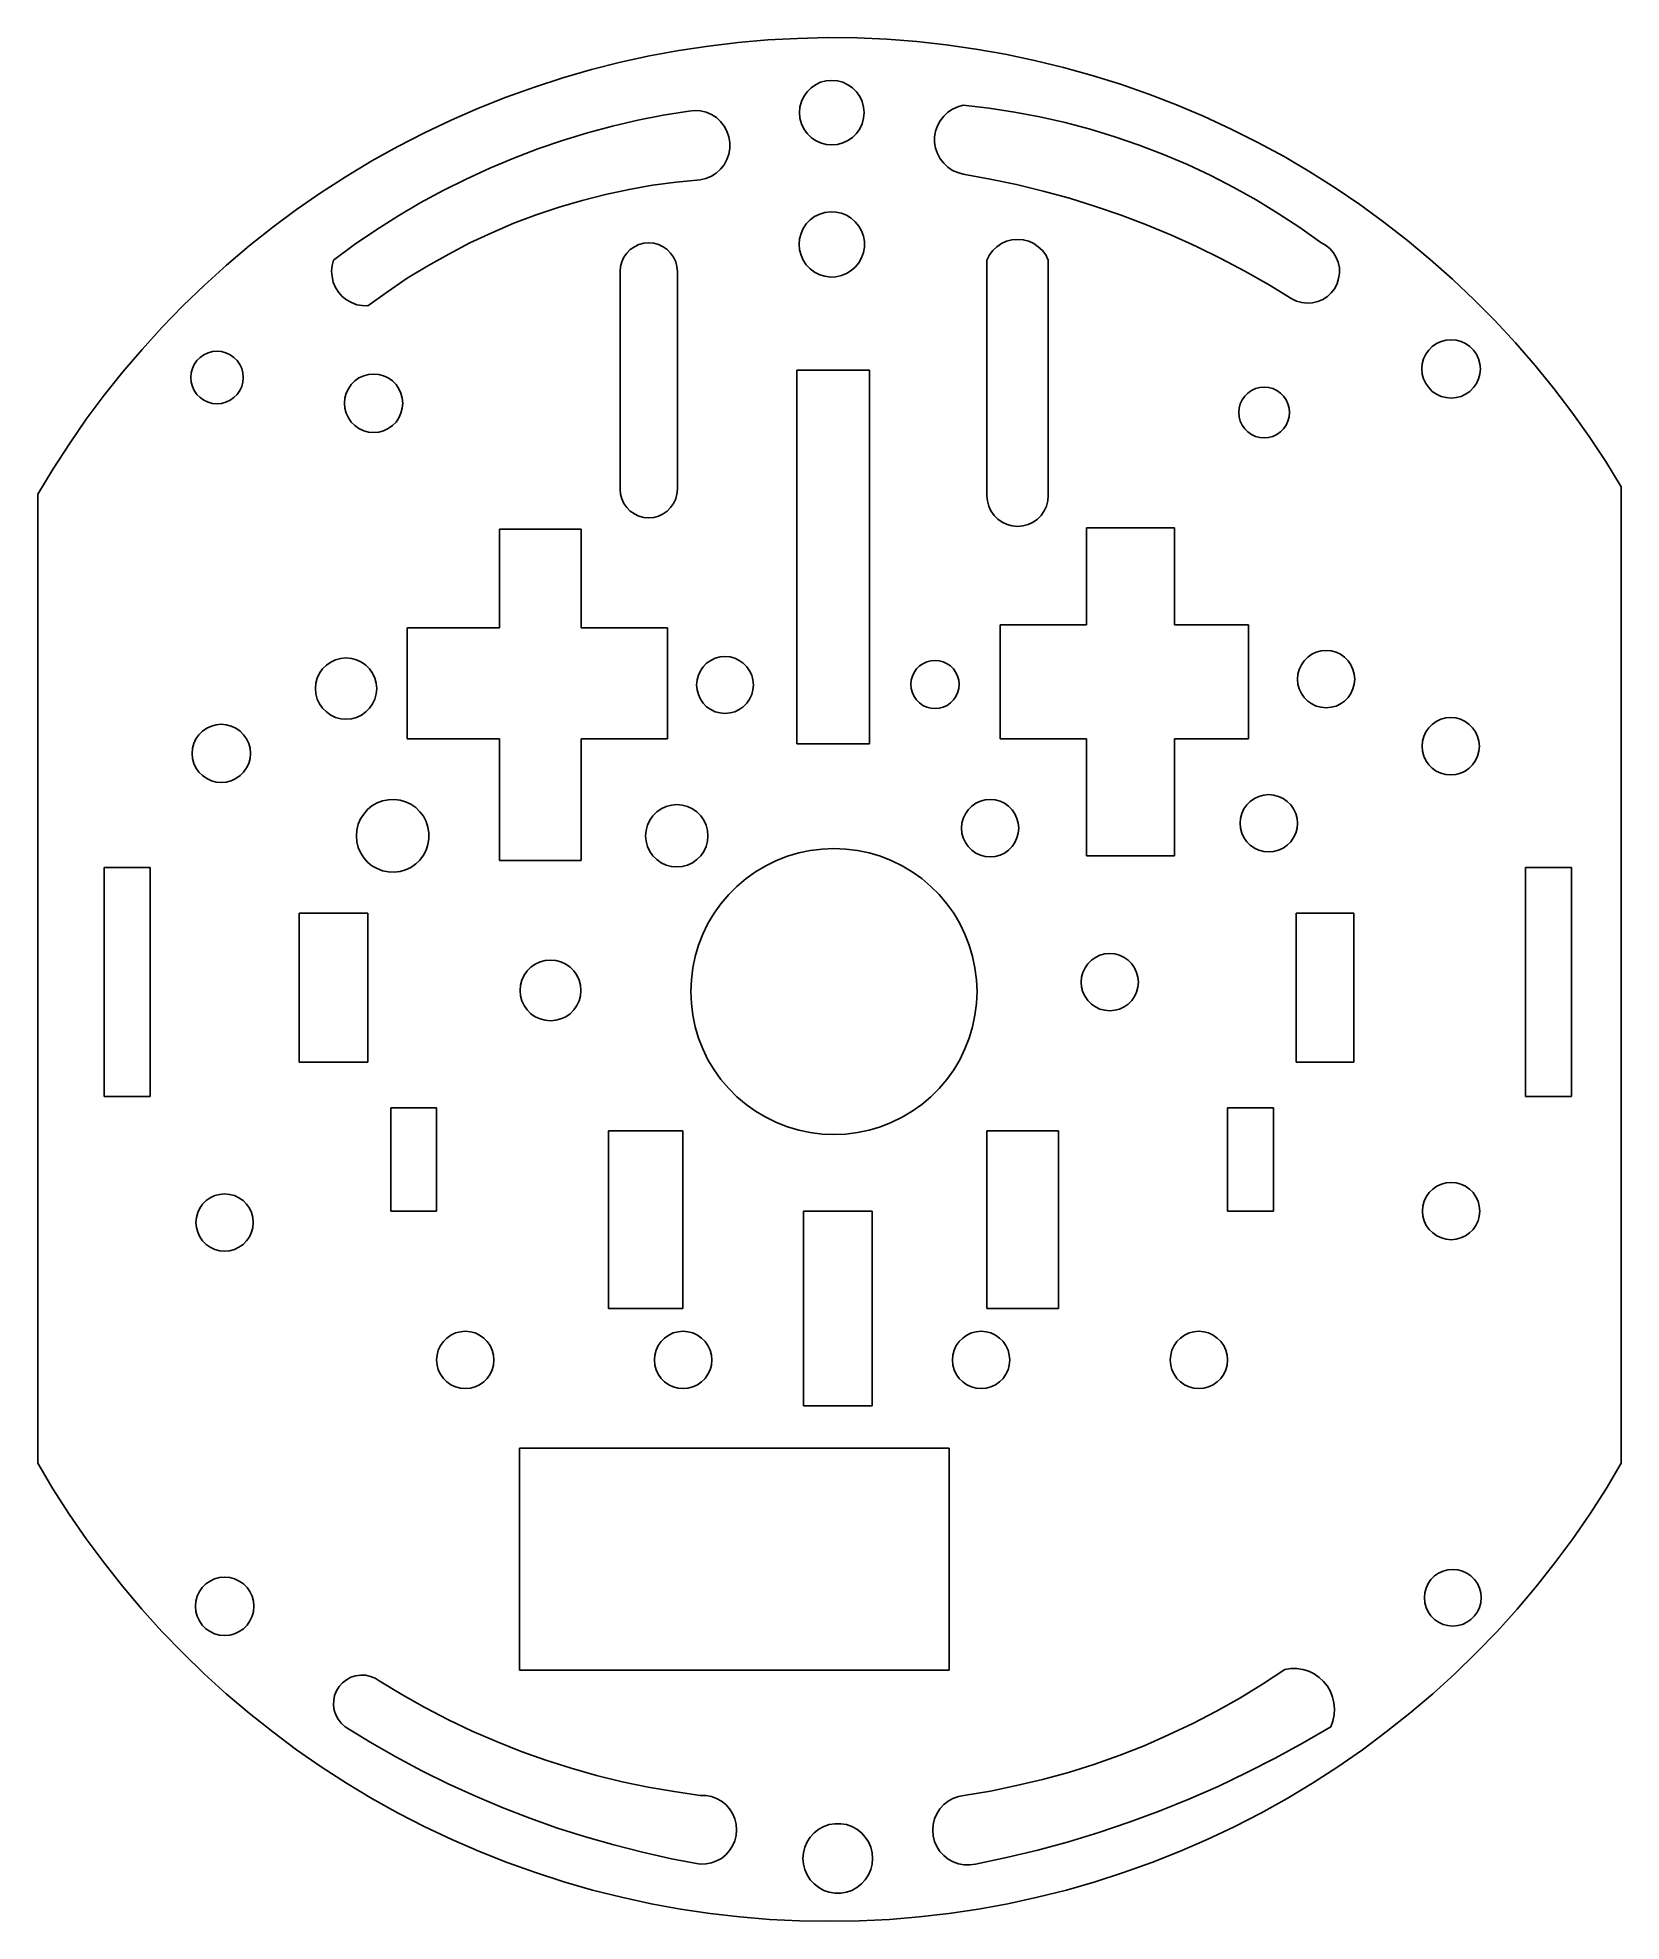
# Model space of a CAD drawing. Extents: x 8 to 92, y 10 to 110.
import ezdxf

# ---------------------------------------------------------------- set-up
doc = ezdxf.new("R2010")
doc.units = 0
doc.layers.add('VISIBLE__ANSI_', color=7, linetype='CONTINUOUS')

msp = doc.modelspace()

# ---------------------------------------------------------------- linework, layer by layer
at = {"layer": 'VISIBLE__ANSI_'}
for p, q in [((56.81, 106.29), (57.1, 106.37)), ((52.13, 92.3), (48.26, 92.3)), ((48.26, 72.46), (48.26, 92.3)), ((52.13, 92.3), (52.13, 72.46)), ((92.02, 34.28), (92.02, 86.11)), ((7.98, 85.72), (7.98, 34.28)), ((32.48, 83.86), (32.48, 78.63)), ((36.82, 83.86), (32.48, 83.86)), ((36.82, 83.86), (36.82, 78.63)), ((63.64, 78.79), (63.64, 83.94)), ((68.3, 83.94), (63.64, 83.94)), ((68.3, 83.94), (68.3, 78.79)), ((32.48, 78.63), (27.58, 78.63)), ((27.58, 78.63), (27.58, 72.74)), ((41.4, 78.63), (36.82, 78.63)), ((41.4, 78.63), (41.4, 72.74)), ((63.64, 78.79), (59.06, 78.79)), ((59.06, 78.79), (59.06, 72.74)), ((72.23, 78.79), (68.3, 78.79)), ((72.23, 78.79), (72.23, 72.74)), ((32.48, 72.74), (27.58, 72.74)), ((32.48, 66.28), (32.48, 72.74)), ((36.82, 72.74), (41.4, 72.74)), ((36.82, 66.28), (36.82, 72.74)), ((52.13, 72.46), (48.26, 72.46)), ((59.06, 72.74), (63.64, 72.74)), ((63.64, 72.74), (63.64, 66.53)), ((72.23, 72.74), (68.3, 72.74)), ((68.3, 72.74), (68.3, 66.53)), ((36.82, 66.28), (32.48, 66.28)), ((68.3, 66.53), (63.64, 66.53)), ((13.95, 65.91), (11.51, 65.91)), ((11.51, 65.91), (11.51, 53.75)), ((13.95, 65.91), (13.95, 53.75)), ((86.94, 53.75), (86.94, 65.91)), ((89.37, 65.91), (86.94, 65.91)), ((89.37, 53.75), (89.37, 65.91)), ((21.85, 63.48), (25.5, 63.48)), ((21.85, 63.48), (21.85, 55.57)), ((25.5, 55.57), (25.5, 63.48)), ((77.82, 63.48), (74.77, 63.48)), ((74.77, 63.48), (74.77, 55.57)), ((77.82, 55.57), (77.82, 63.48)), ((25.5, 55.57), (21.85, 55.57)), ((77.82, 55.57), (74.77, 55.57)), ((13.95, 53.75), (11.51, 53.75)), ((29.15, 53.14), (26.72, 53.14)), ((26.72, 53.14), (26.72, 47.66)), ((29.15, 53.14), (29.15, 47.66)), ((71.12, 47.66), (71.12, 53.14)), ((71.12, 53.14), (73.56, 53.14)), ((73.56, 47.66), (73.56, 53.14)), ((86.94, 53.75), (89.37, 53.75)), ((38.28, 51.92), (38.28, 42.49)), ((42.22, 51.92), (38.28, 51.92)), ((42.22, 51.92), (42.22, 42.49)), ((62.16, 51.92), (58.35, 51.92)), ((58.35, 51.92), (58.35, 42.49)), ((62.16, 51.92), (62.16, 42.49)), ((29.15, 47.66), (26.72, 47.66)), ((52.27, 47.66), (48.62, 47.66)), ((48.62, 47.66), (48.62, 37.32)), ((52.27, 47.66), (52.27, 37.32)), ((71.12, 47.66), (73.56, 47.66)), ((38.28, 42.49), (42.22, 42.49)), ((62.16, 42.49), (58.35, 42.49)), ((48.62, 37.32), (52.27, 37.32)), ((56.35, 35.08), (33.55, 35.08)), ((33.55, 23.29), (33.55, 35.08)), ((56.35, 23.29), (56.35, 35.08)), ((56.35, 23.29), (33.55, 23.29))]:
    msp.add_line(p, q, dxfattribs=at)
at = {"layer": 'VISIBLE__ANSI_', "flags": 128}
for points in [[(7.98, 85.72), (8.8, 87.07), (9.66, 88.4), (10.56, 89.7), (11.51, 90.97), (12.5, 92.21), (13.52, 93.41), (14.59, 94.58), (15.69, 95.72), (16.83, 96.82), (18, 97.88), (19.21, 98.91), (20.45, 99.89), (21.72, 100.83), (23.02, 101.73), (24.35, 102.59), (25.71, 103.41), (27.09, 104.18), (28.5, 104.9), (29.93, 105.58), (31.38, 106.21), (32.85, 106.8), (34.34, 107.33), (35.85, 107.82), (37.37, 108.26), (38.91, 108.65), (40.45, 108.99), (42.01, 109.28), (43.57, 109.51), (45.15, 109.7), (46.72, 109.84), (48.3, 109.92), (49.89, 109.96), (51.47, 109.94), (53.05, 109.87), (54.63, 109.75), (56.2, 109.57), (57.77, 109.35), (59.33, 109.08), (60.88, 108.75), (62.42, 108.38), (63.94, 107.95), (65.45, 107.48), (66.95, 106.96), (68.42, 106.39), (69.88, 105.77), (71.32, 105.1), (72.73, 104.39), (74.12, 103.64), (75.49, 102.83), (76.83, 101.99), (78.14, 101.1), (79.42, 100.17), (80.67, 99.19), (81.88, 98.18), (83.07, 97.13), (84.22, 96.04), (85.33, 94.92), (86.4, 93.76), (87.44, 92.56), (88.44, 91.33), (89.4, 90.07), (90.31, 88.78), (91.19, 87.46), (92.02, 86.11)], [(48.43, 105.68), (48.41, 105.98), (48.43, 106.27), (48.51, 106.56), (48.64, 106.84), (48.81, 107.08), (49.02, 107.29), (49.26, 107.46), (49.53, 107.59), (49.82, 107.67), (50.12, 107.69), (50.42, 107.67), (50.71, 107.59), (50.98, 107.46), (51.22, 107.29), (51.44, 107.08), (51.61, 106.84), (51.73, 106.56), (51.81, 106.27), (51.84, 105.98), (51.81, 105.68), (51.73, 105.39), (51.61, 105.12), (51.44, 104.87), (51.22, 104.66), (50.98, 104.49), (50.71, 104.37), (50.42, 104.29), (50.12, 104.26), (49.82, 104.29), (49.53, 104.37), (49.26, 104.49), (49.02, 104.66), (48.81, 104.87), (48.64, 105.12), (48.51, 105.39), (48.43, 105.68)], [(25.5, 95.72), (26.54, 96.47), (27.59, 97.18), (28.68, 97.85), (29.79, 98.47), (30.92, 99.06), (32.08, 99.6), (33.25, 100.1), (34.44, 100.55), (35.65, 100.95), (36.87, 101.32), (38.11, 101.63), (39.36, 101.9), (40.61, 102.12), (41.87, 102.29), (43.14, 102.41), (43.44, 102.48), (43.73, 102.6), (43.99, 102.77), (44.22, 102.97), (44.41, 103.21), (44.56, 103.48), (44.66, 103.78), (44.71, 104.08), (44.71, 104.39), (44.66, 104.7), (44.56, 104.99), (44.41, 105.26), (44.22, 105.5), (44, 105.71), (43.74, 105.88), (43.45, 106), (43.15, 106.07), (42.84, 106.09), (42.54, 106.06), (41.18, 105.84), (39.82, 105.57), (38.48, 105.26), (37.15, 104.9), (35.83, 104.5), (34.53, 104.05), (33.24, 103.56), (31.97, 103.03), (30.72, 102.45), (29.49, 101.84), (28.28, 101.18), (27.09, 100.48), (25.93, 99.74), (24.79, 98.97), (23.68, 98.15)], [(56.81, 106.29), (56.53, 106.16), (56.28, 106), (56.06, 105.79), (55.87, 105.55), (55.73, 105.28), (55.63, 104.99), (55.58, 104.69), (55.58, 104.39), (55.63, 104.09), (55.73, 103.8), (55.87, 103.53), (56.06, 103.29), (56.28, 103.08), (56.53, 102.91), (56.81, 102.79), (57.1, 102.71), (58.52, 102.45), (59.93, 102.16), (61.34, 101.81), (62.73, 101.43), (64.11, 101), (65.47, 100.53), (66.82, 100.02), (68.15, 99.47), (69.47, 98.87), (70.76, 98.24), (72.04, 97.56), (73.29, 96.85), (74.53, 96.09), (74.79, 95.97), (75.06, 95.89), (75.35, 95.86), (75.64, 95.88), (75.91, 95.95), (76.18, 96.06), (76.42, 96.22), (76.63, 96.41), (76.81, 96.64), (76.94, 96.9), (77.02, 97.17), (77.06, 97.46), (77.06, 97.74), (77, 98.03), (76.89, 98.29), (76.74, 98.54), (76.55, 98.76), (76.33, 98.94), (76.08, 99.08), (74.96, 99.87), (73.81, 100.63), (72.64, 101.34), (71.45, 102.01), (70.23, 102.64), (68.99, 103.22), (67.72, 103.76), (66.44, 104.25), (65.15, 104.7), (63.83, 105.1), (62.51, 105.45), (61.17, 105.75), (59.82, 106.01), (58.47, 106.21), (57.1, 106.37)], [(51.8, 98.55), (51.85, 98.84), (51.85, 99.13), (51.8, 99.42), (51.7, 99.7), (51.56, 99.95), (51.37, 100.18), (51.15, 100.38), (50.9, 100.53), (50.63, 100.64), (50.34, 100.7), (50.05, 100.71), (49.76, 100.68), (49.48, 100.59), (49.21, 100.46), (48.98, 100.28), (48.77, 100.07), (48.61, 99.83), (48.49, 99.56), (48.41, 99.28), (48.39, 98.98), (48.41, 98.69), (48.49, 98.41), (48.61, 98.14), (48.77, 97.89), (48.98, 97.68), (49.21, 97.51), (49.48, 97.37), (49.76, 97.29), (50.05, 97.25), (50.34, 97.26), (50.63, 97.33), (50.9, 97.43), (51.15, 97.59), (51.37, 97.78), (51.56, 98.01), (51.7, 98.27), (51.8, 98.55)], [(40.67, 99.04), (40.41, 99.06), (40.14, 99.04), (39.89, 98.97), (39.65, 98.86), (39.43, 98.71), (39.24, 98.52), (39.09, 98.3), (38.98, 98.06), (38.91, 97.81), (38.89, 97.54), (38.89, 85.99), (38.91, 85.72), (38.98, 85.47), (39.09, 85.22), (39.24, 85.01), (39.43, 84.82), (39.65, 84.67), (39.89, 84.56), (40.14, 84.49), (40.41, 84.46), (40.67, 84.49), (40.93, 84.56), (41.17, 84.67), (41.38, 84.82), (41.57, 85.01), (41.72, 85.22), (41.84, 85.47), (41.9, 85.72), (41.93, 85.99), (41.93, 97.54), (41.9, 97.81), (41.84, 98.06), (41.72, 98.3), (41.57, 98.52), (41.38, 98.71), (41.17, 98.86), (40.93, 98.97), (40.67, 99.04)], [(61.61, 98.15), (61.48, 98.42), (61.3, 98.66), (61.08, 98.86), (60.84, 99.03), (60.57, 99.15), (60.28, 99.23), (59.98, 99.25), (59.68, 99.23), (59.4, 99.15), (59.13, 99.03), (58.88, 98.86), (58.66, 98.66), (58.49, 98.42), (58.35, 98.15)], [(25.5, 95.72), (25.2, 95.73), (24.91, 95.78), (24.63, 95.89), (24.37, 96.03), (24.14, 96.22), (23.94, 96.45), (23.78, 96.7), (23.66, 96.98), (23.6, 97.27), (23.57, 97.56), (23.6, 97.86), (23.68, 98.15)], [(58.35, 98.15), (58.35, 85.64), (58.38, 85.36), (58.45, 85.08), (58.57, 84.83), (58.73, 84.59), (58.93, 84.39), (59.17, 84.23), (59.42, 84.11), (59.7, 84.04), (59.98, 84.01), (60.26, 84.04), (60.54, 84.11), (60.8, 84.23), (61.03, 84.39), (61.23, 84.59), (61.39, 84.83), (61.51, 85.08), (61.59, 85.36), (61.61, 85.64), (61.61, 98.15)], [(16.6, 92.98), (16.8, 93.12), (17.02, 93.23), (17.25, 93.29), (17.5, 93.31), (17.74, 93.29), (17.97, 93.23), (18.19, 93.12), (18.39, 92.98), (18.56, 92.81), (18.7, 92.61), (18.81, 92.39), (18.87, 92.16), (18.89, 91.92), (18.87, 91.67), (18.81, 91.44), (18.7, 91.22), (18.56, 91.02), (18.39, 90.85), (18.19, 90.71), (17.97, 90.61), (17.74, 90.54), (17.5, 90.52), (17.25, 90.54), (17.02, 90.61), (16.8, 90.71), (16.6, 90.85), (16.43, 91.02), (16.29, 91.22), (16.19, 91.44), (16.12, 91.67), (16.1, 91.92), (16.12, 92.16), (16.19, 92.39), (16.29, 92.61), (16.43, 92.81), (16.6, 92.98)], [(83.98, 93.56), (84.17, 93.37), (84.33, 93.15), (84.44, 92.9), (84.51, 92.64), (84.54, 92.37), (84.51, 92.1), (84.44, 91.84), (84.33, 91.6), (84.17, 91.38), (83.98, 91.18), (83.76, 91.03), (83.52, 90.91), (83.26, 90.85), (82.99, 90.82), (82.72, 90.85), (82.46, 90.91), (82.21, 91.03), (81.99, 91.18), (81.8, 91.38), (81.64, 91.6), (81.53, 91.84), (81.46, 92.1), (81.44, 92.37), (81.46, 92.64), (81.53, 92.9), (81.64, 93.15), (81.8, 93.37), (81.99, 93.56), (82.21, 93.72), (82.46, 93.83), (82.72, 93.9), (82.99, 93.92), (83.26, 93.9), (83.52, 93.83), (83.76, 93.72), (83.98, 93.56)], [(27.33, 90.28), (27.36, 90.55), (27.33, 90.82), (27.26, 91.08), (27.15, 91.32), (27, 91.54), (26.81, 91.74), (26.58, 91.89), (26.34, 92), (26.08, 92.07), (25.81, 92.1), (25.54, 92.07), (25.28, 92), (25.03, 91.89), (24.81, 91.74), (24.62, 91.54), (24.47, 91.32), (24.35, 91.08), (24.28, 90.82), (24.26, 90.55), (24.28, 90.28), (24.35, 90.02), (24.47, 89.77), (24.62, 89.55), (24.81, 89.36), (25.03, 89.2), (25.28, 89.09), (25.54, 89.02), (25.81, 89), (26.08, 89.02), (26.34, 89.09), (26.58, 89.2), (26.81, 89.36), (27, 89.55), (27.15, 89.77), (27.26, 90.02), (27.33, 90.28)], [(72.04, 90.93), (71.9, 90.73), (71.8, 90.52), (71.74, 90.29), (71.72, 90.06), (71.74, 89.83), (71.8, 89.6), (71.9, 89.39), (72.04, 89.19), (72.2, 89.03), (72.39, 88.89), (72.61, 88.79), (72.83, 88.73), (73.07, 88.71), (73.3, 88.73), (73.53, 88.79), (73.74, 88.89), (73.93, 89.03), (74.1, 89.19), (74.24, 89.39), (74.33, 89.6), (74.4, 89.83), (74.42, 90.06), (74.4, 90.29), (74.33, 90.52), (74.24, 90.73), (74.1, 90.93), (73.93, 91.09), (73.74, 91.23), (73.53, 91.33), (73.3, 91.39), (73.07, 91.41), (72.83, 91.39), (72.61, 91.33), (72.39, 91.23), (72.2, 91.09), (72.04, 90.93)], [(22.74, 75.68), (22.72, 75.4), (22.74, 75.12), (22.82, 74.84), (22.94, 74.59), (23.1, 74.36), (23.3, 74.16), (23.53, 73.99), (23.79, 73.87), (24.06, 73.8), (24.34, 73.77), (24.63, 73.8), (24.9, 73.87), (25.16, 73.99), (25.39, 74.16), (25.59, 74.36), (25.75, 74.59), (25.87, 74.84), (25.95, 75.12), (25.97, 75.4), (25.95, 75.68), (25.87, 75.96), (25.75, 76.21), (25.59, 76.45), (25.39, 76.65), (25.16, 76.81), (24.9, 76.93), (24.63, 77), (24.34, 77.03), (24.06, 77), (23.79, 76.93), (23.53, 76.81), (23.3, 76.65), (23.1, 76.45), (22.94, 76.21), (22.82, 75.96), (22.74, 75.68)], [(43.48, 76.75), (43.3, 76.56), (43.15, 76.35), (43.04, 76.11), (42.97, 75.86), (42.94, 75.59), (42.97, 75.33), (43.04, 75.08), (43.15, 74.84), (43.3, 74.62), (43.48, 74.44), (43.7, 74.29), (43.94, 74.17), (44.19, 74.11), (44.45, 74.08), (44.72, 74.11), (44.97, 74.17), (45.21, 74.29), (45.42, 74.44), (45.61, 74.62), (45.76, 74.84), (45.87, 75.08), (45.94, 75.33), (45.96, 75.59), (45.94, 75.86), (45.87, 76.11), (45.76, 76.35), (45.61, 76.56), (45.42, 76.75), (45.21, 76.9), (44.97, 77.01), (44.72, 77.08), (44.45, 77.1), (44.19, 77.08), (43.94, 77.01), (43.7, 76.9), (43.48, 76.75)], [(75.19, 76.88), (75.04, 76.66), (74.93, 76.42), (74.86, 76.17), (74.84, 75.9), (74.86, 75.64), (74.93, 75.38), (75.04, 75.14), (75.19, 74.93), (75.38, 74.74), (75.59, 74.59), (75.83, 74.47), (76.09, 74.41), (76.35, 74.38), (76.62, 74.41), (76.88, 74.47), (77.12, 74.59), (77.33, 74.74), (77.52, 74.93), (77.67, 75.14), (77.78, 75.38), (77.85, 75.64), (77.88, 75.9), (77.85, 76.17), (77.78, 76.42), (77.67, 76.66), (77.52, 76.88), (77.33, 77.07), (77.12, 77.22), (76.88, 77.33), (76.62, 77.4), (76.35, 77.42), (76.09, 77.4), (75.83, 77.33), (75.59, 77.22), (75.38, 77.07), (75.19, 76.88)], [(55.6, 76.89), (55.38, 76.88), (55.16, 76.82), (54.96, 76.72), (54.78, 76.6), (54.62, 76.44), (54.49, 76.26), (54.4, 76.06), (54.34, 75.84), (54.32, 75.62), (54.34, 75.4), (54.4, 75.18), (54.49, 74.98), (54.62, 74.8), (54.78, 74.64), (54.96, 74.51), (55.16, 74.42), (55.38, 74.36), (55.6, 74.34), (55.82, 74.36), (56.04, 74.42), (56.24, 74.51), (56.42, 74.64), (56.58, 74.8), (56.71, 74.98), (56.8, 75.18), (56.86, 75.4), (56.88, 75.62), (56.86, 75.84), (56.8, 76.06), (56.71, 76.26), (56.58, 76.44), (56.42, 76.6), (56.24, 76.72), (56.04, 76.82), (55.82, 76.88), (55.6, 76.89)], [(17.72, 73.51), (17.46, 73.48), (17.2, 73.41), (16.95, 73.3), (16.73, 73.14), (16.54, 72.95), (16.38, 72.73), (16.27, 72.49), (16.2, 72.23), (16.18, 71.96), (16.2, 71.69), (16.27, 71.43), (16.38, 71.19), (16.54, 70.97), (16.73, 70.78), (16.95, 70.62), (17.2, 70.51), (17.46, 70.44), (17.72, 70.41), (17.99, 70.44), (18.25, 70.51), (18.5, 70.62), (18.72, 70.78), (18.91, 70.97), (19.06, 71.19), (19.18, 71.43), (19.25, 71.69), (19.27, 71.96), (19.25, 72.23), (19.18, 72.49), (19.06, 72.73), (18.91, 72.95), (18.72, 73.14), (18.5, 73.3), (18.25, 73.41), (17.99, 73.48), (17.72, 73.51)], [(83.73, 73.65), (83.49, 73.77), (83.23, 73.84), (82.96, 73.86), (82.7, 73.84), (82.44, 73.77), (82.2, 73.65), (81.99, 73.5), (81.8, 73.31), (81.65, 73.1), (81.54, 72.86), (81.47, 72.6), (81.45, 72.34), (81.47, 72.07), (81.54, 71.82), (81.65, 71.58), (81.8, 71.36), (81.99, 71.17), (82.2, 71.02), (82.44, 70.91), (82.7, 70.84), (82.96, 70.82), (83.23, 70.84), (83.49, 70.91), (83.73, 71.02), (83.94, 71.17), (84.13, 71.36), (84.28, 71.58), (84.39, 71.82), (84.46, 72.07), (84.49, 72.34), (84.46, 72.6), (84.39, 72.86), (84.28, 73.1), (84.13, 73.31), (83.94, 73.5), (83.73, 73.65)], [(24.89, 67.58), (24.91, 67.89), (24.99, 68.2), (25.11, 68.48), (25.28, 68.74), (25.48, 68.98), (25.72, 69.17), (25.99, 69.33), (26.28, 69.44), (26.59, 69.5), (26.9, 69.51), (27.21, 69.48), (27.5, 69.39), (27.78, 69.26), (28.04, 69.08), (28.26, 68.86), (28.45, 68.62), (28.6, 68.34), (28.69, 68.05), (28.74, 67.74), (28.74, 67.43), (28.69, 67.12), (28.6, 66.83), (28.45, 66.55), (28.26, 66.3), (28.04, 66.09), (27.78, 65.91), (27.5, 65.78), (27.21, 65.69), (26.9, 65.65), (26.59, 65.67), (26.28, 65.73), (25.99, 65.84), (25.72, 65.99), (25.48, 66.19), (25.28, 66.42), (25.11, 66.69), (24.99, 66.97), (24.91, 67.27), (24.89, 67.58)], [(43.33, 66.76), (43.45, 67.02), (43.53, 67.3), (43.55, 67.58), (43.53, 67.87), (43.45, 68.15), (43.33, 68.41), (43.17, 68.65), (42.96, 68.85), (42.73, 69.02), (42.46, 69.14), (42.19, 69.21), (41.9, 69.24), (41.61, 69.21), (41.33, 69.14), (41.07, 69.02), (40.83, 68.85), (40.63, 68.65), (40.47, 68.41), (40.34, 68.15), (40.27, 67.87), (40.24, 67.58), (40.27, 67.3), (40.34, 67.02), (40.47, 66.76), (40.63, 66.52), (40.83, 66.32), (41.07, 66.15), (41.33, 66.03), (41.61, 65.95), (41.9, 65.93), (42.19, 65.95), (42.46, 66.03), (42.73, 66.15), (42.96, 66.32), (43.17, 66.52), (43.33, 66.76)], [(60.02, 67.72), (60.05, 67.99), (60.02, 68.25), (59.95, 68.51), (59.84, 68.75), (59.69, 68.97), (59.5, 69.15), (59.29, 69.31), (59.05, 69.42), (58.79, 69.49), (58.53, 69.51), (58.26, 69.49), (58.01, 69.42), (57.76, 69.31), (57.55, 69.15), (57.36, 68.97), (57.21, 68.75), (57.1, 68.51), (57.03, 68.25), (57, 67.99), (57.03, 67.72), (57.1, 67.47), (57.21, 67.23), (57.36, 67.01), (57.55, 66.82), (57.76, 66.67), (58.01, 66.56), (58.26, 66.49), (58.53, 66.47), (58.79, 66.49), (59.05, 66.56), (59.29, 66.67), (59.5, 66.82), (59.69, 67.01), (59.84, 67.23), (59.95, 67.47), (60.02, 67.72)], [(73.57, 69.75), (73.31, 69.77), (73.05, 69.75), (72.79, 69.68), (72.55, 69.57), (72.33, 69.41), (72.15, 69.23), (71.99, 69.01), (71.88, 68.77), (71.81, 68.51), (71.79, 68.25), (71.81, 67.99), (71.88, 67.73), (71.99, 67.49), (72.15, 67.27), (72.33, 67.08), (72.55, 66.93), (72.79, 66.82), (73.05, 66.75), (73.31, 66.73), (73.57, 66.75), (73.83, 66.82), (74.07, 66.93), (74.29, 67.08), (74.48, 67.27), (74.63, 67.49), (74.74, 67.73), (74.81, 67.99), (74.83, 68.25), (74.81, 68.51), (74.74, 68.77), (74.63, 69.01), (74.48, 69.23), (74.29, 69.41), (74.07, 69.57), (73.83, 69.68), (73.57, 69.75)], [(50.23, 51.72), (50.86, 51.75), (51.48, 51.83), (52.1, 51.96), (52.7, 52.13), (53.28, 52.36), (53.85, 52.64), (54.39, 52.96), (54.9, 53.32), (55.38, 53.73), (55.82, 54.17), (56.22, 54.65), (56.59, 55.16), (56.91, 55.7), (57.19, 56.27), (57.41, 56.85), (57.59, 57.45), (57.72, 58.07), (57.8, 58.69), (57.83, 59.32), (57.8, 59.94), (57.72, 60.57), (57.59, 61.18), (57.41, 61.78), (57.19, 62.37), (56.91, 62.93), (56.59, 63.47), (56.22, 63.98), (55.82, 64.46), (55.38, 64.9), (54.9, 65.31), (54.39, 65.67), (53.85, 65.99), (53.28, 66.27), (52.7, 66.5), (52.1, 66.68), (51.48, 66.8), (50.86, 66.88), (50.23, 66.91), (49.61, 66.88), (48.98, 66.8), (48.37, 66.68), (47.77, 66.5), (47.18, 66.27), (46.62, 65.99), (46.08, 65.67), (45.57, 65.31), (45.09, 64.9), (44.65, 64.46), (44.24, 63.98), (43.88, 63.47), (43.55, 62.93), (43.28, 62.37), (43.05, 61.78), (42.87, 61.18), (42.74, 60.57), (42.67, 59.94), (42.64, 59.32), (42.67, 58.69), (42.74, 58.07), (42.87, 57.45), (43.05, 56.85), (43.28, 56.27), (43.55, 55.7), (43.88, 55.16), (44.24, 54.65), (44.65, 54.17), (45.09, 53.73), (45.57, 53.32), (46.08, 52.96), (46.62, 52.64), (47.18, 52.36), (47.77, 52.13), (48.37, 51.96), (48.98, 51.83), (49.61, 51.75), (50.23, 51.72)], [(63.71, 58.84), (63.9, 58.65), (64.11, 58.5), (64.35, 58.38), (64.61, 58.32), (64.87, 58.29), (65.14, 58.32), (65.39, 58.38), (65.64, 58.5), (65.85, 58.65), (66.04, 58.84), (66.19, 59.05), (66.3, 59.29), (66.37, 59.55), (66.4, 59.81), (66.37, 60.08), (66.3, 60.33), (66.19, 60.57), (66.04, 60.79), (65.85, 60.98), (65.64, 61.13), (65.39, 61.24), (65.14, 61.31), (64.87, 61.33), (64.61, 61.31), (64.35, 61.24), (64.11, 61.13), (63.9, 60.98), (63.71, 60.79), (63.56, 60.57), (63.45, 60.33), (63.38, 60.08), (63.35, 59.81), (63.38, 59.55), (63.45, 59.29), (63.56, 59.05), (63.71, 58.84)], [(36.59, 60.18), (36.43, 60.41), (36.23, 60.61), (36, 60.77), (35.74, 60.89), (35.47, 60.96), (35.19, 60.99), (34.91, 60.96), (34.64, 60.89), (34.38, 60.77), (34.15, 60.61), (33.96, 60.41), (33.79, 60.18), (33.68, 59.92), (33.6, 59.65), (33.58, 59.37), (33.6, 59.09), (33.68, 58.82), (33.79, 58.57), (33.96, 58.34), (34.15, 58.14), (34.38, 57.98), (34.64, 57.86), (34.91, 57.79), (35.19, 57.76), (35.47, 57.79), (35.74, 57.86), (36, 57.98), (36.23, 58.14), (36.43, 58.34), (36.59, 58.57), (36.71, 58.82), (36.78, 59.09), (36.8, 59.37), (36.78, 59.65), (36.71, 59.92), (36.59, 60.18)], [(84.15, 48.64), (84.3, 48.42), (84.42, 48.18), (84.48, 47.93), (84.51, 47.66), (84.48, 47.4), (84.42, 47.14), (84.3, 46.9), (84.15, 46.69), (83.96, 46.5), (83.75, 46.35), (83.51, 46.24), (83.25, 46.17), (82.99, 46.14), (82.72, 46.17), (82.47, 46.24), (82.23, 46.35), (82.01, 46.5), (81.82, 46.69), (81.67, 46.9), (81.56, 47.14), (81.49, 47.4), (81.47, 47.66), (81.49, 47.93), (81.56, 48.18), (81.67, 48.42), (81.82, 48.64), (82.01, 48.83), (82.23, 48.98), (82.47, 49.09), (82.72, 49.16), (82.99, 49.18), (83.25, 49.16), (83.51, 49.09), (83.75, 48.98), (83.96, 48.83), (84.15, 48.64)], [(17.9, 48.58), (18.16, 48.55), (18.42, 48.49), (18.66, 48.37), (18.88, 48.22), (19.06, 48.03), (19.22, 47.82), (19.33, 47.58), (19.4, 47.32), (19.42, 47.06), (19.4, 46.79), (19.33, 46.54), (19.22, 46.3), (19.06, 46.08), (18.88, 45.89), (18.66, 45.74), (18.42, 45.63), (18.16, 45.56), (17.9, 45.54), (17.64, 45.56), (17.38, 45.63), (17.14, 45.74), (16.92, 45.89), (16.73, 46.08), (16.58, 46.3), (16.47, 46.54), (16.4, 46.79), (16.38, 47.06), (16.4, 47.32), (16.47, 47.58), (16.58, 47.82), (16.73, 48.03), (16.92, 48.22), (17.14, 48.37), (17.38, 48.49), (17.64, 48.55), (17.9, 48.58)], [(30.94, 41.25), (30.67, 41.28), (30.41, 41.25), (30.15, 41.19), (29.91, 41.07), (29.7, 40.92), (29.51, 40.73), (29.36, 40.52), (29.24, 40.28), (29.18, 40.02), (29.15, 39.76), (29.18, 39.49), (29.24, 39.24), (29.36, 39), (29.51, 38.78), (29.7, 38.59), (29.91, 38.44), (30.15, 38.33), (30.41, 38.26), (30.67, 38.24), (30.94, 38.26), (31.19, 38.33), (31.43, 38.44), (31.65, 38.59), (31.84, 38.78), (31.99, 39), (32.1, 39.24), (32.17, 39.49), (32.19, 39.76), (32.17, 40.02), (32.1, 40.28), (31.99, 40.52), (31.84, 40.73), (31.65, 40.92), (31.43, 41.07), (31.19, 41.19), (30.94, 41.25)], [(42.99, 41.07), (43.21, 40.92), (43.4, 40.73), (43.55, 40.52), (43.66, 40.28), (43.73, 40.02), (43.75, 39.76), (43.73, 39.49), (43.66, 39.24), (43.55, 39), (43.4, 38.78), (43.21, 38.59), (42.99, 38.44), (42.75, 38.33), (42.49, 38.26), (42.23, 38.24), (41.97, 38.26), (41.71, 38.33), (41.47, 38.44), (41.25, 38.59), (41.07, 38.78), (40.91, 39), (40.8, 39.24), (40.73, 39.49), (40.71, 39.76), (40.73, 40.02), (40.8, 40.28), (40.91, 40.52), (41.07, 40.73), (41.25, 40.92), (41.47, 41.07), (41.71, 41.19), (41.97, 41.25), (42.23, 41.28), (42.49, 41.25), (42.75, 41.19), (42.99, 41.07)], [(59.36, 40.52), (59.48, 40.28), (59.54, 40.02), (59.57, 39.76), (59.54, 39.49), (59.48, 39.24), (59.36, 39), (59.21, 38.78), (59.02, 38.59), (58.81, 38.44), (58.57, 38.33), (58.31, 38.26), (58.05, 38.24), (57.78, 38.26), (57.53, 38.33), (57.29, 38.44), (57.07, 38.59), (56.88, 38.78), (56.73, 39), (56.62, 39.24), (56.55, 39.49), (56.53, 39.76), (56.55, 40.02), (56.62, 40.28), (56.73, 40.52), (56.88, 40.73), (57.07, 40.92), (57.29, 41.07), (57.53, 41.19), (57.78, 41.25), (58.05, 41.28), (58.31, 41.25), (58.57, 41.19), (58.81, 41.07), (59.02, 40.92), (59.21, 40.73), (59.36, 40.52)], [(69.87, 41.25), (69.6, 41.28), (69.34, 41.25), (69.08, 41.19), (68.84, 41.07), (68.63, 40.92), (68.44, 40.73), (68.29, 40.52), (68.17, 40.28), (68.11, 40.02), (68.08, 39.76), (68.11, 39.49), (68.17, 39.24), (68.29, 39), (68.44, 38.78), (68.63, 38.59), (68.84, 38.44), (69.08, 38.33), (69.34, 38.26), (69.6, 38.24), (69.87, 38.26), (70.12, 38.33), (70.36, 38.44), (70.58, 38.59), (70.77, 38.78), (70.92, 39), (71.03, 39.24), (71.1, 39.49), (71.12, 39.76), (71.1, 40.02), (71.03, 40.28), (70.92, 40.52), (70.77, 40.73), (70.58, 40.92), (70.36, 41.07), (70.12, 41.19), (69.87, 41.25)], [(7.98, 34.28), (8.79, 32.92), (9.65, 31.58), (10.55, 30.27), (11.5, 28.99), (12.48, 27.75), (13.51, 26.53), (14.57, 25.35), (15.68, 24.21), (16.82, 23.1), (17.99, 22.03), (19.2, 21), (20.45, 20.01), (21.72, 19.06), (23.03, 18.16), (24.36, 17.29), (25.72, 16.48), (27.11, 15.7), (28.52, 14.98), (29.96, 14.3), (31.42, 13.66), (32.89, 13.08), (34.39, 12.54), (35.9, 12.05), (37.43, 11.61), (38.97, 11.23), (40.53, 10.89), (42.09, 10.61), (43.66, 10.37), (45.24, 10.19), (46.82, 10.06), (48.41, 9.98), (50, 9.96), (51.59, 9.98), (53.18, 10.06), (54.76, 10.19), (56.34, 10.37), (57.91, 10.61), (59.47, 10.89), (61.03, 11.23), (62.57, 11.61), (64.1, 12.05), (65.61, 12.54), (67.11, 13.08), (68.58, 13.66), (70.04, 14.3), (71.48, 14.98), (72.89, 15.7), (74.28, 16.48), (75.64, 17.29), (76.97, 18.16), (78.28, 19.06), (79.55, 20.01), (80.8, 21), (82.01, 22.03), (83.18, 23.1), (84.32, 24.21), (85.43, 25.35), (86.49, 26.53), (87.52, 27.75), (88.5, 28.99), (89.45, 30.27), (90.35, 31.58), (91.21, 32.92), (92.02, 34.28)], [(18.17, 25.15), (17.9, 25.13), (17.63, 25.15), (17.37, 25.22), (17.13, 25.34), (16.9, 25.49), (16.71, 25.68), (16.56, 25.9), (16.44, 26.15), (16.37, 26.41), (16.35, 26.68), (16.37, 26.95), (16.44, 27.21), (16.56, 27.46), (16.71, 27.68), (16.9, 27.87), (17.13, 28.02), (17.37, 28.14), (17.63, 28.21), (17.9, 28.23), (18.17, 28.21), (18.43, 28.14), (18.68, 28.02), (18.9, 27.87), (19.09, 27.68), (19.24, 27.46), (19.36, 27.21), (19.43, 26.95), (19.45, 26.68), (19.43, 26.41), (19.36, 26.15), (19.24, 25.9), (19.09, 25.68), (18.9, 25.49), (18.68, 25.34), (18.43, 25.22), (18.17, 25.15)], [(84.04, 28.29), (84.23, 28.1), (84.38, 27.89), (84.49, 27.65), (84.56, 27.4), (84.58, 27.14), (84.56, 26.87), (84.49, 26.62), (84.38, 26.38), (84.23, 26.17), (84.04, 25.98), (83.83, 25.83), (83.59, 25.72), (83.34, 25.66), (83.08, 25.63), (82.81, 25.66), (82.56, 25.72), (82.32, 25.83), (82.11, 25.98), (81.92, 26.17), (81.77, 26.38), (81.66, 26.62), (81.6, 26.87), (81.57, 27.14), (81.6, 27.4), (81.66, 27.65), (81.77, 27.89), (81.92, 28.1), (82.11, 28.29), (82.32, 28.44), (82.56, 28.55), (82.81, 28.61), (83.08, 28.64), (83.34, 28.61), (83.59, 28.55), (83.83, 28.44), (84.04, 28.29)], [(23.98, 22.42), (24.16, 22.62), (24.37, 22.78), (24.6, 22.91), (24.85, 22.99), (25.12, 23.03), (25.38, 23.02), (25.64, 22.96), (25.89, 22.87), (26.11, 22.73), (27.31, 22), (28.53, 21.31), (29.78, 20.66), (31.04, 20.06), (32.33, 19.5), (33.63, 18.98), (34.95, 18.51), (36.29, 18.08), (37.64, 17.7), (39, 17.37), (40.37, 17.08), (41.75, 16.84), (43.14, 16.64), (43.44, 16.64), (43.73, 16.58), (44.01, 16.48), (44.27, 16.33), (44.5, 16.15), (44.7, 15.93), (44.86, 15.68), (44.98, 15.4), (45.05, 15.11), (45.07, 14.82), (45.05, 14.52), (44.98, 14.23), (44.86, 13.96), (44.7, 13.71), (44.5, 13.49), (44.27, 13.3), (44.01, 13.16), (43.73, 13.06), (43.44, 13), (43.14, 12.99), (41.61, 13.28), (40.08, 13.62), (38.56, 14.01), (37.05, 14.44), (35.56, 14.91), (34.09, 15.43), (32.63, 16), (31.18, 16.61), (29.76, 17.26), (28.36, 17.95), (26.98, 18.69), (25.62, 19.47), (24.29, 20.29), (24.09, 20.47), (23.93, 20.68), (23.8, 20.91), (23.72, 21.16), (23.68, 21.43), (23.69, 21.69), (23.74, 21.95), (23.84, 22.2), (23.98, 22.42)], [(74.17, 23.33), (72.98, 22.55), (71.77, 21.81), (70.53, 21.11), (69.28, 20.46), (67.99, 19.85), (66.69, 19.28), (65.37, 18.76), (64.03, 18.29), (62.68, 17.86), (61.31, 17.49), (59.93, 17.16), (58.54, 16.87), (57.13, 16.64), (56.84, 16.59), (56.55, 16.48), (56.29, 16.34), (56.06, 16.15), (55.85, 15.92), (55.69, 15.67), (55.57, 15.39), (55.5, 15.1), (55.48, 14.8), (55.5, 14.5), (55.58, 14.2), (55.7, 13.93), (55.86, 13.67), (56.06, 13.45), (56.3, 13.26), (56.56, 13.11), (56.85, 13.01), (57.14, 12.96), (57.44, 12.95), (57.74, 12.99), (59.4, 13.34), (61.05, 13.74), (62.68, 14.18), (64.3, 14.68), (65.91, 15.22), (67.5, 15.8), (69.07, 16.44), (70.62, 17.12), (72.15, 17.85), (73.65, 18.62), (75.14, 19.43), (76.6, 20.29)], [(74.17, 23.33), (74.48, 23.38), (74.8, 23.38), (75.12, 23.32), (75.43, 23.23), (75.72, 23.09), (75.98, 22.9), (76.22, 22.69), (76.42, 22.44), (76.58, 22.16), (76.7, 21.86), (76.77, 21.55), (76.8, 21.23), (76.78, 20.91), (76.71, 20.59), (76.6, 20.29)], [(48.69, 12.7), (48.62, 12.99), (48.59, 13.3), (48.62, 13.6), (48.69, 13.9), (48.82, 14.18), (48.98, 14.43), (49.19, 14.66), (49.43, 14.85), (49.7, 14.99), (49.99, 15.09), (50.29, 15.14), (50.6, 15.14), (50.9, 15.09), (51.19, 14.99), (51.45, 14.85), (51.7, 14.66), (51.9, 14.43), (52.07, 14.18), (52.19, 13.9), (52.27, 13.6), (52.29, 13.3), (52.27, 12.99), (52.19, 12.7), (52.07, 12.42), (51.9, 12.16), (51.7, 11.94), (51.45, 11.75), (51.19, 11.6), (50.9, 11.5), (50.6, 11.45), (50.29, 11.45), (49.99, 11.5), (49.7, 11.6), (49.43, 11.75), (49.19, 11.94), (48.98, 12.16), (48.82, 12.42), (48.69, 12.7)]]:
    msp.add_lwpolyline(points, dxfattribs=at)

doc.saveas('drawing.dxf')
